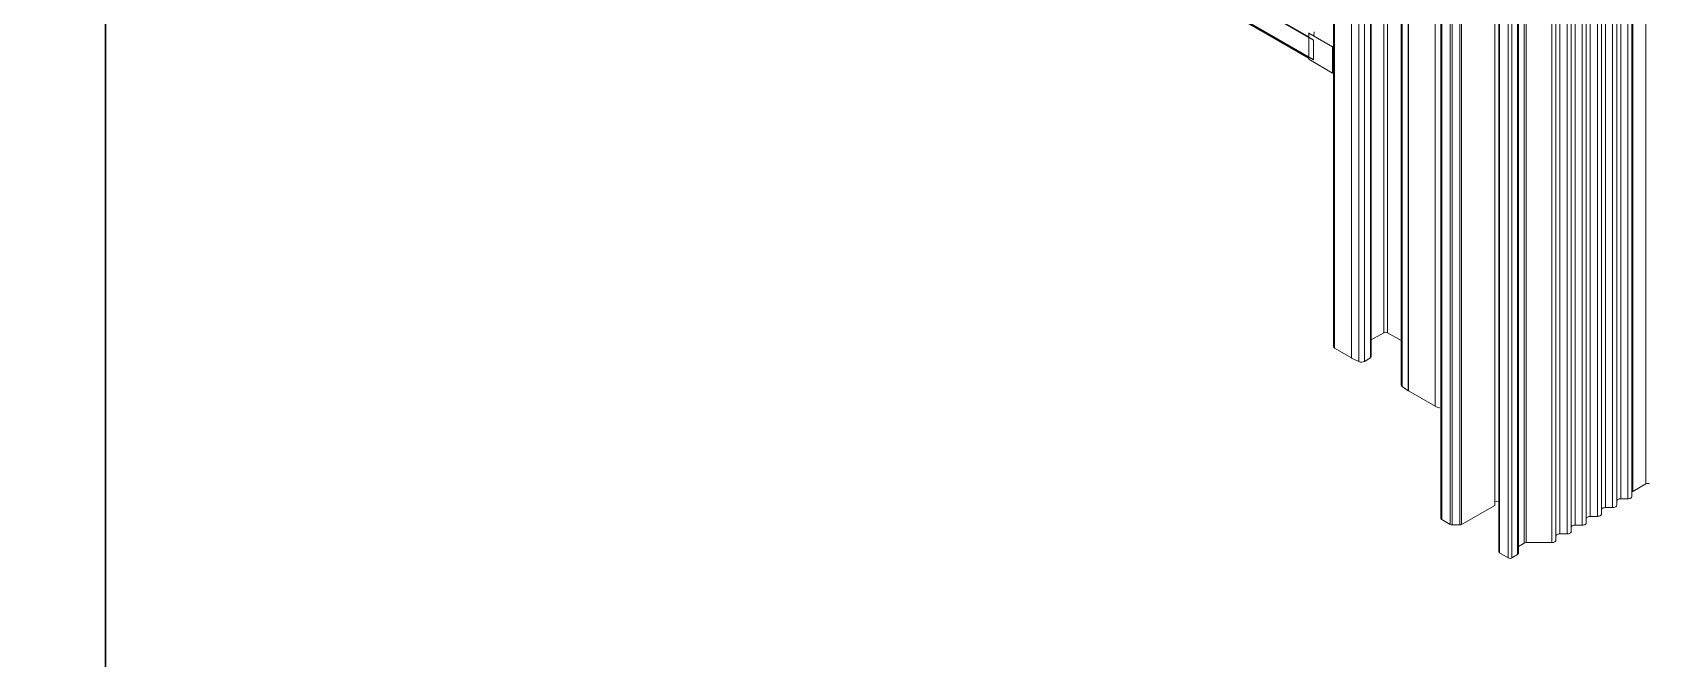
# Model space of a CAD drawing. Header units: millimetres. Extents: x 226 to 1066, y 456 to 1447.
# Drawn here: x 853.3 to 907.5, y 630.2 to 651.2 of the extents above; entities that cross this region are included whole.
import ezdxf

# ---------------------------------------------------------------- set-up
doc = ezdxf.new("R2010")
doc.units = ezdxf.units.MM
doc.layers.add('ALUMINIUM', color=30, linetype='Continuous')
doc.layers.add('ANTET', color=140, linetype='Continuous')

# ---------------------------------------------------------------- blocks, each defined once
blk = doc.blocks.new('MN50.S.1')
at = {"color": 252}
blk.add_lwpolyline([(9907.25, 888.558), (9907.25, 1185.558), (10117.25, 1185.558), (10117.25, 888.558)], close=True, dxfattribs=at)
blk = doc.blocks.new('M.T.TİP-6F')
at = {"color": 0, "linetype": 'Continuous', "lineweight": 0}
for p, q in [((1223.07, 677.829), (1223.07, 641.085)), ((1223.197, 677.829), (1223.197, 641.085)), ((1221.389, 677.352), (1221.389, 640.607)), ((1221.415, 677.315), (1221.415, 640.571)), ((1221.988, 676.984), (1221.988, 640.24)), ((1221.994, 676.981), (1221.994, 640.237)), ((1222.239, 676.862), (1222.239, 640.118)), ((1222.421, 676.867), (1222.421, 640.123)), ((1222.624, 676.984), (1222.624, 640.24)), ((1222.651, 640.277), (1222.651, 677.021)), ((1223.654, 676.077), (1223.654, 639.333)), ((1223.686, 676.027), (1223.686, 639.283)), ((1223.892, 675.885), (1223.892, 639.141)), ((1223.897, 675.882), (1223.897, 639.138)), ((1224.788, 675.368), (1224.788, 638.623)), ((1231.411, 672.505), (1231.411, 635.76)), ((1231.852, 672.759), (1231.852, 636.015)), ((1226.787, 635.295), (1226.787, 672.04)), ((1230.501, 671.966), (1230.501, 635.222)), ((1230.74, 671.966), (1230.74, 635.222)), ((1230.875, 672.044), (1230.875, 635.3)), ((1231.01, 672.26), (1231.01, 635.516)), ((1231.25, 672.26), (1231.25, 635.516)), ((1231.385, 672.338), (1231.385, 635.594)), ((1224.984, 671.602), (1224.984, 634.858)), ((1225.011, 671.565), (1225.011, 634.821)), ((1225.297, 671.4), (1225.297, 634.656)), ((1225.679, 671.4), (1225.679, 634.656)), ((1229.857, 671.456), (1229.857, 634.712)), ((1229.992, 671.672), (1229.992, 634.928)), ((1230.231, 671.672), (1230.231, 634.928)), ((1230.366, 671.75), (1230.366, 635.006)), ((1225.361, 671.385), (1225.361, 634.64)), ((1225.615, 671.385), (1225.615, 634.64)), ((1228.839, 670.869), (1228.839, 634.124)), ((1228.974, 671.085), (1228.974, 634.34)), ((1229.213, 671.085), (1229.213, 634.34)), ((1229.348, 671.163), (1229.348, 634.418)), ((1229.483, 671.379), (1229.483, 634.634)), ((1229.722, 671.379), (1229.722, 634.634)), ((1226.925, 670.482), (1226.925, 633.737)), ((1226.952, 670.445), (1226.952, 633.7)), ((1227.556, 670.39), (1227.556, 633.645)), ((1227.583, 633.682), (1227.583, 670.426)), ((1227.779, 670.775), (1227.779, 634.031)), ((1227.843, 670.791), (1227.843, 634.046)), ((1228.704, 670.791), (1228.704, 634.046)), ((1227.238, 670.28), (1227.238, 633.535)), ((1227.365, 670.28), (1227.365, 633.535)), ((1220.556, 651.134), (1220.567, 651.141)), ((1220.556, 651.134), (1221.351, 650.675)), ((1220.556, 650.253), (1220.556, 651.134)), ((1220.715, 650.896), (1220.715, 650.234)), ((1220.735, 651.174), (1220.726, 651.049)), ((1221.351, 650.675), (1221.389, 650.697)), ((1221.351, 649.793), (1221.351, 650.675)), ((1220.556, 650.253), (1221.351, 649.793)), ((1221.351, 649.793), (1221.389, 649.815)), ((1223.07, 641.085), (1222.651, 640.843)), ((1223.654, 640.821), (1223.197, 641.085)), ((1221.988, 640.24), (1221.415, 640.571)), ((1222.239, 640.118), (1221.994, 640.237)), ((1222.624, 640.24), (1222.421, 640.123)), ((1223.686, 639.283), (1223.892, 639.141)), ((1224.788, 638.623), (1223.897, 639.138)), ((1231.411, 635.76), (1231.852, 636.015)), ((1225.679, 634.656), (1226.787, 635.295)), ((1226.925, 635.42), (1226.787, 635.438)), ((1230.501, 635.222), (1230.74, 635.222)), ((1231.01, 635.516), (1231.25, 635.516)), ((1225.297, 634.656), (1225.011, 634.821)), ((1225.615, 634.64), (1225.361, 634.64)), ((1229.483, 634.634), (1229.722, 634.634)), ((1229.992, 634.928), (1230.231, 634.928)), ((1227.583, 633.918), (1227.779, 634.031)), ((1227.843, 634.046), (1228.704, 634.046)), ((1228.974, 634.34), (1229.213, 634.34)), ((1226.952, 633.7), (1227.238, 633.535)), ((1227.365, 633.535), (1227.556, 633.645))]:
    blk.add_line(p, q, dxfattribs=at)
at = {"color": 0, "linetype": 'Continuous', "lineweight": 0, "flags": 128}
for points in [[(1230.366, 635.144), (1230.369, 635.159), (1230.377, 635.174), (1230.389, 635.187), (1230.406, 635.199), (1230.426, 635.209), (1230.45, 635.216), (1230.475, 635.22), (1230.501, 635.222)], [(1230.74, 635.222), (1230.767, 635.223), (1230.792, 635.228), (1230.815, 635.235), (1230.836, 635.245), (1230.853, 635.257), (1230.865, 635.27), (1230.873, 635.285), (1230.875, 635.3)], [(1230.875, 635.438), (1230.878, 635.453), (1230.886, 635.468), (1230.898, 635.481), (1230.915, 635.493), (1230.935, 635.503), (1230.959, 635.51), (1230.984, 635.514), (1231.01, 635.516)], [(1231.25, 635.516), (1231.276, 635.517), (1231.301, 635.522), (1231.325, 635.529), (1231.345, 635.539), (1231.362, 635.551), (1231.374, 635.564), (1231.382, 635.579), (1231.385, 635.594)], [(1229.348, 634.556), (1229.351, 634.571), (1229.358, 634.586), (1229.371, 634.6), (1229.388, 634.611), (1229.408, 634.621), (1229.431, 634.628), (1229.457, 634.633), (1229.483, 634.634)], [(1229.722, 634.634), (1229.749, 634.636), (1229.774, 634.64), (1229.797, 634.647), (1229.818, 634.657), (1229.834, 634.669), (1229.847, 634.682), (1229.855, 634.697), (1229.857, 634.712)], [(1229.857, 634.85), (1229.86, 634.865), (1229.868, 634.88), (1229.88, 634.893), (1229.897, 634.905), (1229.917, 634.915), (1229.941, 634.922), (1229.966, 634.927), (1229.992, 634.928)], [(1230.231, 634.928), (1230.258, 634.93), (1230.283, 634.934), (1230.306, 634.941), (1230.327, 634.951), (1230.344, 634.963), (1230.356, 634.976), (1230.364, 634.991), (1230.366, 635.006)], [(1228.704, 634.046), (1228.73, 634.048), (1228.756, 634.052), (1228.779, 634.059), (1228.799, 634.069), (1228.816, 634.081), (1228.829, 634.094), (1228.836, 634.109), (1228.839, 634.124)], [(1228.839, 634.262), (1228.842, 634.278), (1228.849, 634.292), (1228.862, 634.306), (1228.879, 634.317), (1228.899, 634.327), (1228.922, 634.334), (1228.948, 634.339), (1228.974, 634.34)], [(1229.213, 634.34), (1229.239, 634.342), (1229.265, 634.346), (1229.288, 634.353), (1229.309, 634.363), (1229.325, 634.375), (1229.338, 634.388), (1229.346, 634.403), (1229.348, 634.418)]]:
    blk.add_lwpolyline(points, dxfattribs=at)
at = {"color": 0, "linetype": 'Continuous', "lineweight": 0}
for centre, radius, start, end in [((1223.133, 640.962), 0.138, 62.6097, 117.3903), ((1221.434, 640.612), 0.0453, 185.6948, 245.6253), ((1222.033, 640.318), 0.0904, 240.0469, 244.1966), ((1222.325, 640.309), 0.21, 245.6929, 297.1948), ((1222.605, 640.281), 0.0453, 294.3747, 354.3052), ((1223.717, 639.337), 0.0628, 184.1069, 240.3546), ((1223.937, 639.207), 0.0794, 235.5252, 240.0531), ((1225.072, 639.141), 0.59, 241.2088, 261.4345), ((1231.43, 635.719), 0.0453, 114.3747, 174.3052), ((1231.916, 635.892), 0.138, 62.6097, 117.3903), ((1225.029, 634.862), 0.0453, 185.6948, 245.6253), ((1225.358, 634.77), 0.13, 241.9598, 271.1441), ((1225.618, 634.77), 0.13, 268.8559, 298.0402), ((1227.84, 633.917), 0.13, 88.8559, 118.0402), ((1226.97, 633.742), 0.0453, 185.6948, 245.6253), ((1227.302, 633.658), 0.138, 242.6097, 297.3903), ((1227.538, 633.687), 0.0453, 294.3747, 354.3052)]:
    blk.add_arc(centre, radius, start, end, dxfattribs=at)
at = {"layer": 'ALUMINIUM', "color": 0}
for p, q in [((1220.556, 650.994), (1194.305, 666.149)), ((1220.715, 650.896), (1194.305, 666.142)), ((1220.715, 650.234), (1194.305, 665.481)), ((1194.323, 665.439), (1220.556, 650.296))]:
    blk.add_line(p, q, dxfattribs=at)

msp = doc.modelspace()

# ---------------------------------------------------------------- block references
msp.add_blockref('M.T.TİP-6F', (-324.519, 0))
at = {"layer": 'ANTET', "color": 0}
for p in [(-9261.523, -432.511), (-9051.523, -432.511)]:
    msp.add_blockref('MN50.S.1', p, dxfattribs=at)

doc.saveas('drawing.dxf')
